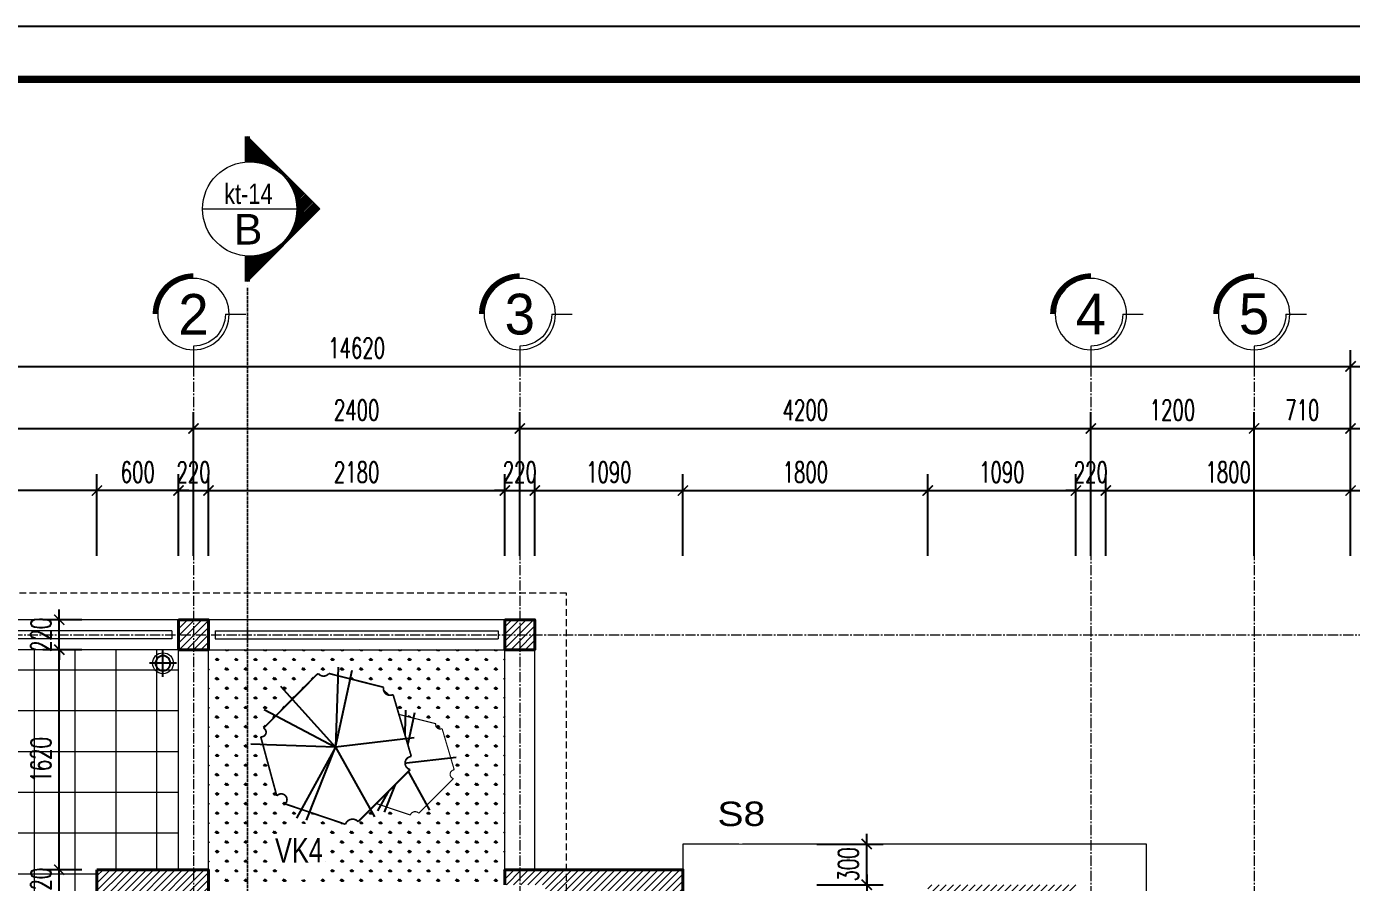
# Model space of a CAD drawing. Header units: millimetres. Extents: x -229618 to 2906, y -178063 to 96806.
# Drawn here: x -204481 to -194736, y -50572 to -44272 of the extents above; entities that cross this region are included whole.
import ezdxf
from ezdxf.enums import TextEntityAlignment as Align

# ---------------------------------------------------------------- set-up
doc = ezdxf.new("R2010")
doc.units = ezdxf.units.MM
doc.header["$LTSCALE"] = 200
doc.header["$MEASUREMENT"] = 0
doc.set_wipeout_variables(frame=1)
doc.header["$PDMODE"] = 3
doc.header["$PDSIZE"] = 50
for name, pattern in [('ACAD_ISO07W100', [3, 0, -3]), ('CENTER2', [1.125, 0.75, -0.125, 0.125, -0.125]), ('DASHED2', [0.375, 0.25, -0.125]), ('HIDDEN2', [0.1875, 0.125, -0.0625])]:
    doc.linetypes.add(name, pattern=pattern)
doc.layers.get('0').update_dxf_attribs({"color": 95, "linetype": 'CONTINUOUS'})
doc.layers.get('DEFPOINTS').update_dxf_attribs({"linetype": 'CONTINUOUS'})
for name, color, linetype, lineweight in [('cat', 1, 'CONTINUOUS', 40), ('hatch', 250, 'CONTINUOUS', 5), ('KH cat', 2, 'HIDDEN2', 50), ('khuat', 8, 'DASHED2', 15), ('nho', 252, 'CONTINUOUS', 15), ('thay', 7, 'CONTINUOUS', 18), ('tim', 18, 'CENTER2', 9)]:
    doc.layers.add(name, color=color, linetype=linetype, lineweight=lineweight)
for name, color, linetype in [('Cayxanh', 99, 'CONTINUOUS'), ('DIM', 251, 'CONTINUOUS'), ('KHUNGTEN', 7, 'CONTINUOUS'), ('MANH', 9, 'CONTINUOUS'), ('NOITHAT', 99, 'CONTINUOUS'), ('TEXT', 33, 'CONTINUOUS'), ('thong ke cua', 7, 'CONTINUOUS')]:
    doc.layers.add(name, color=color, linetype=linetype)
doc.layers.add('in', color=203, linetype='CONTINUOUS', lineweight=5, plot=False)
doc.styles.add('Aria H iso', font='Vharial_0.ttf')
doc.styles.add('CHU HOA Day', font='Vharial_0.ttf')
doc.styles.add('CHUC HOA MANH', font='chhbg.shx', dxfattribs={"width": 0.8, "height": 250})
doc.styles.add('dam', font='Vhavanb_0.ttf', dxfattribs={"width": 0.9, "height": 450})
doc.styles.add('Scale', font='vnsimli.shx', dxfattribs={"width": 0.65, "bigfont": 'bigfont.shx'})
doc.styles.add('T3', font='Vhavan_0.ttf', dxfattribs={"width": 0.8})
doc.dimstyles.new('Scale', dxfattribs={"dimscale": 75, "dimtxt": 2, "dimasz": 1, "dimexe": 1.6, "dimexo": 0, "dimgap": 0.8, "dimtad": 1, "dimdec": 0, "dimzin": 0, "dimdsep": 46, "dimtxsty": 'Scale', "dimblk": 'ARCHTICK', "dimcen": 0.1, "dimdle": 1, "dimclrd": 256, "dimclre": 256, "dimclrt": 3, "dimadec": 0, "dimazin": 0, "dimtfac": 1, "dimtdec": 0, "dimtix": 1, "dimtmove": 2, "dimatfit": 3, "dimldrblk": 'ARCHTICK', "dimfxl": 0, "dimtolj": 1, "dimtzin": 0, "dimarcsym": 0})

# ---------------------------------------------------------------- blocks, each defined once
blk = doc.blocks.new('KhungA3')
at = {"layer": 'DEFPOINTS', "color": 8}
blk.add_lwpolyline([(-3.74, 3.81), (416.31, 3.81), (416.31, 300.81), (-3.74, 300.81)], close=True, dxfattribs=at)
at = {"layer": 'KHUNGTEN', "color": 4, "const_width": 0.724}
blk.add_lwpolyline([(7.54, 8.99), (411.13, 8.99), (411.13, 295.64), (7.54, 295.64)], close=True, dxfattribs=at)
blk = doc.blocks.new('cay2')
blk.add_wipeout([(-783, 2606), (-670, 2541), (-564, 2533), (-470, 2560), (-411, 2604), (-366, 2656), (-346, 2707), (1721, 2007), (1706, 1886), (1709, 1783), (1763, 1696), (1841, 1650), (1960, 1649), (2033, 1688), (2058, 1715), (2621, -363), (2527, -374), (2478, -408), (2441, -470), (2435, -543), (2455, -601), (2521, -666), (633, -2556), (527, -2513), (420, -2486), (328, -2506), (236, -2579), (-1684, -2094), (-1684, -1991), (-1767, -1861), (-1838, -1838), (-2014, -1840), (-2653, 330), (-2535, 371), (-2436, 544), (-2458, 664), (-2615, 791), (-792, 2615)]).dxf.layer = 'NOITHAT'
at = {"color": 0}
for p, q in [((0, 0), (-1361, 2446)), ((1019, 2557), (0, 0)), ((0, 0), (1372, 2490)), ((-2756, -321), (0, 0)), ((0, 0), (-580, -2689)), ((-97, -2800), (0, 0)), ((0, 0), (2971, -100)), ((2506, -1317), (0, 0)), ((1930, -2136), (0, 0)), ((-1666, -2009), (-1838, -1838))]:
    blk.add_line(p, q, dxfattribs=at)
at = {"color": 0, "const_width": 60.3}
blk.add_lwpolyline([(662, -2533), (2524, -663, -0.87835), (2621, -363), (2058, 1715, -1.08251), (1768, 1992), (-346, 2707, -0.572261), (-792, 2615), (-2615, 791, -0.858996), (-2653, 330), (-2014, -1840, -0.641787), (-1684, -2094), (236, -2579, -0.502365), (604, -2579)], format="xyb", close=True, dxfattribs=at)
blk = doc.blocks.new('_ArchTick')
at = {"color": 0, "linetype": 'ByBlock', "const_width": 0.15}
blk.add_lwpolyline([(-0.5, -0.5), (0.5, 0.5)], dxfattribs=at)
blk = doc.blocks.new('*D1738')
at = {"layer": 'DEFPOINTS', "color": 0, "linetype": 'Continuous'}
for p in [(-203253, -47230), (-207153, -48167.5), (-203253, -48167.5)]:
    blk.add_point(p, dxfattribs=at)
at = {"layer": 'DIM', "linetype": 'Continuous', "lineweight": -2}
for p, q in [((-207153, -48167.5), (-207153, -47110)), ((-203253, -48167.5), (-203253, -47110)), ((-207228, -47230), (-203178, -47230))]:
    blk.add_line(p, q, dxfattribs=at)
at = {"layer": 'DIM', "linetype": 'Continuous', "lineweight": -2, "xscale": 75, "yscale": 75, "zscale": 75, "rotation": 180}
blk.add_blockref('_ArchTick', (-207153, -47230), dxfattribs=at)
at = {"layer": 'DIM', "linetype": 'Continuous', "lineweight": -2, "xscale": 75, "yscale": 75, "zscale": 75}
blk.add_blockref('_ArchTick', (-203253, -47230), dxfattribs=at)
at = {"layer": 'DIM', "color": 3, "linetype": 'Continuous', "insert": (-205203, -47095), "char_height": 150, "attachment_point": 5, "style": 'Scale'}
blk.add_mtext('\\A1;3900', dxfattribs=at)
blk = doc.blocks.new('*D1741')
at = {"layer": 'DEFPOINTS', "color": 0, "linetype": 'Continuous'}
for p in [(-196653, -47230), (-200853, -48167.5), (-196653, -48167.5)]:
    blk.add_point(p, dxfattribs=at)
at = {"layer": 'DIM', "linetype": 'Continuous', "lineweight": -2}
for p, q in [((-200853, -48167.5), (-200853, -47110)), ((-196653, -48167.5), (-196653, -47110)), ((-200928, -47230), (-196578, -47230))]:
    blk.add_line(p, q, dxfattribs=at)
at = {"layer": 'DIM', "linetype": 'Continuous', "lineweight": -2, "xscale": 75, "yscale": 75, "zscale": 75, "rotation": 180}
blk.add_blockref('_ArchTick', (-200853, -47230), dxfattribs=at)
at = {"layer": 'DIM', "linetype": 'Continuous', "lineweight": -2, "xscale": 75, "yscale": 75, "zscale": 75}
blk.add_blockref('_ArchTick', (-196653, -47230), dxfattribs=at)
at = {"layer": 'DIM', "color": 3, "linetype": 'Continuous', "insert": (-198753, -47095), "char_height": 150, "attachment_point": 5, "style": 'Scale'}
blk.add_mtext('\\A1;4200', dxfattribs=at)
blk = doc.blocks.new('*D1742')
at = {"layer": 'DEFPOINTS', "color": 0, "linetype": 'Continuous'}
for p in [(-195453, -47230), (-196653, -48167.5), (-195453, -48167.5)]:
    blk.add_point(p, dxfattribs=at)
at = {"layer": 'DIM', "linetype": 'Continuous', "lineweight": -2}
for p, q in [((-196653, -48167.5), (-196653, -47110)), ((-195453, -48167.5), (-195453, -47110)), ((-196728, -47230), (-195378, -47230))]:
    blk.add_line(p, q, dxfattribs=at)
at = {"layer": 'DIM', "linetype": 'Continuous', "lineweight": -2, "xscale": 75, "yscale": 75, "zscale": 75, "rotation": 180}
blk.add_blockref('_ArchTick', (-196653, -47230), dxfattribs=at)
at = {"layer": 'DIM', "linetype": 'Continuous', "lineweight": -2, "xscale": 75, "yscale": 75, "zscale": 75}
blk.add_blockref('_ArchTick', (-195453, -47230), dxfattribs=at)
at = {"layer": 'DIM', "color": 3, "linetype": 'Continuous', "insert": (-196053, -47095), "char_height": 150, "attachment_point": 5, "style": 'Scale'}
blk.add_mtext('\\A1;1200', dxfattribs=at)
blk = doc.blocks.new('*D1743')
at = {"layer": 'DEFPOINTS', "color": 0, "linetype": 'Continuous'}
for p in [(-194743, -46773.2), (-209363, -48167.5), (-194743, -48167.5)]:
    blk.add_point(p, dxfattribs=at)
at = {"layer": 'DIM', "linetype": 'Continuous', "lineweight": -2}
for p, q in [((-209363, -48167.5), (-209363, -46653.2)), ((-194743, -48167.5), (-194743, -46653.2)), ((-209438, -46773.2), (-194668, -46773.2))]:
    blk.add_line(p, q, dxfattribs=at)
at = {"layer": 'DIM', "linetype": 'Continuous', "lineweight": -2, "xscale": 75, "yscale": 75, "zscale": 75, "rotation": 180}
blk.add_blockref('_ArchTick', (-209363, -46773.2), dxfattribs=at)
at = {"layer": 'DIM', "linetype": 'Continuous', "lineweight": -2, "xscale": 75, "yscale": 75, "zscale": 75}
blk.add_blockref('_ArchTick', (-194743, -46773.2), dxfattribs=at)
at = {"layer": 'DIM', "color": 3, "linetype": 'Continuous', "insert": (-202053, -46638.2), "char_height": 150, "attachment_point": 5, "style": 'Scale'}
blk.add_mtext('\\A1;14620', dxfattribs=at)
blk = doc.blocks.new('tr')
at = {"layer": 'thay', "ltscale": 600}
for p, q in [((0, -200), (0, 0)), ((313, -513), (513, -513))]:
    blk.add_line(p, q, dxfattribs=at)
at = {"layer": 'thay', "ltscale": 600, "const_width": 50}
blk.add_lwpolyline([(-375, -513, 0.414214), (0, -888, 0.414214)], format="xyb", dxfattribs=at)
at = {"layer": 'thay', "ltscale": 600}
blk.add_circle((0, -513), 350, dxfattribs=at)
blk.add_arc((0, -513), 313, 0, 90, dxfattribs=at)
at = {"layer": 'TEXT', "linetype": 'Continuous', "style": 'Aria H iso'}
blk.add_attdef('A', text='', height=350, dxfattribs=at).set_placement((0, -671), align=Align.CENTER)
blk = doc.blocks.new('cad')
at = {"layer": 'hatch'}
h = blk.add_hatch(dxfattribs=at)
h.set_pattern_fill('ANSI31', color=256, scale=96.25, angle=-90, style=0)
h.set_pattern_definition([(225, (101783, 283734), (-8.50737846, 8.50737846), [])])
edge = h.paths.add_edge_path()
edge.add_ellipse((0, 0), major_axis=(-408, 408), ratio=1, start_angle=135, end_angle=137.8395)
edge.add_line((29, -577), (29, -890))
edge.add_line((29, -890), (-861, 0))
edge.add_line((-861, 0), (29, 890))
edge.add_line((29, 890), (29, 577))
edge.add_ellipse((0, 0), major_axis=(408, 408), ratio=1, start_angle=42.1605, end_angle=45)
edge.add_ellipse((0, 0), major_axis=(-408, 408), ratio=1, start_angle=-45, end_angle=135)
at = {"layer": 'cat', "color": 150, "linetype": 'Continuous', "const_width": 62.4}
for points in [[(29, 577), (29, 890)], [(29, -577), (29, -890)]]:
    blk.add_lwpolyline(points, dxfattribs=at)
at = {"layer": 'thay', "linetype": 'Continuous'}
for p in [(29, 890), (29, -890)]:
    blk.add_line(p, (-861, 0), dxfattribs=at)
at = {"layer": 'thay'}
blk.add_line((577, 0), (-578, 0), dxfattribs=at)
blk.add_circle((0, 0), 578, dxfattribs=at)
at = {"layer": 'TEXT'}
for tag, height, style, p in [('1', 375, 'CHU HOA Day', (-3, 87)), ('KT-00', 250, 'Aria H iso', (14, -309))]:
    blk.add_attdef(tag, text='', height=height, dxfattribs=dict(at, style=style)).set_placement(p, align=Align.CENTER)
blk = doc.blocks.new('*D1860')
at = {"layer": 'DEFPOINTS', "color": 0, "linetype": 'Continuous'}
for p in [(-204239.8, -50478.2), (-204073.2, -50478.2), (-204073.2, -50698.2)]:
    blk.add_point(p, dxfattribs=at)
at = {"layer": 'DIM', "linetype": 'Continuous', "lineweight": -2}
for p, q in [((-204239.8, -50478.2), (-204239.8, -50403.2)), ((-204073.2, -50478.2), (-204359.8, -50478.2)), ((-204239.8, -50698.2), (-204239.8, -50478.2)), ((-204073.2, -50698.2), (-204359.8, -50698.2)), ((-204239.8, -50698.2), (-204239.8, -50773.2))]:
    blk.add_line(p, q, dxfattribs=at)
at = {"layer": 'DIM', "linetype": 'Continuous', "lineweight": -2, "xscale": 75, "yscale": 75, "zscale": 75}
for p, rotation in [((-204239.8, -50478.2), 270), ((-204239.8, -50698.2), 90)]:
    blk.add_blockref('_ArchTick', p, dxfattribs=dict(at, rotation=rotation))
at = {"layer": 'DIM', "color": 3, "linetype": 'Continuous', "insert": (-204374.8, -50588.2), "char_height": 150, "attachment_point": 5, "rotation": 90, "style": 'Scale'}
blk.add_mtext('\\A1;220', dxfattribs=at)
blk = doc.blocks.new('*D1861')
at = {"layer": 'DEFPOINTS', "color": 0, "linetype": 'Continuous'}
for p in [(-204239.8, -48858.2), (-204073.2, -48858.2), (-204073.2, -50478.2)]:
    blk.add_point(p, dxfattribs=at)
at = {"layer": 'DIM', "linetype": 'Continuous', "lineweight": -2}
for p, q in [((-204239.8, -50553.2), (-204239.8, -48783.2)), ((-204073.2, -48858.2), (-204359.8, -48858.2)), ((-204073.2, -50478.2), (-204359.8, -50478.2))]:
    blk.add_line(p, q, dxfattribs=at)
at = {"layer": 'DIM', "linetype": 'Continuous', "lineweight": -2, "xscale": 75, "yscale": 75, "zscale": 75}
for p, rotation in [((-204239.8, -48858.2), 90), ((-204239.8, -50478.2), 270)]:
    blk.add_blockref('_ArchTick', p, dxfattribs=dict(at, rotation=rotation))
at = {"layer": 'DIM', "color": 3, "linetype": 'Continuous', "insert": (-204374.8, -49668.2), "char_height": 150, "attachment_point": 5, "rotation": 90, "style": 'Scale'}
blk.add_mtext('\\A1;1620', dxfattribs=at)
blk = doc.blocks.new('*D1862')
at = {"layer": 'DEFPOINTS', "color": 0, "linetype": 'Continuous'}
for p in [(-204239.8, -48638.2), (-204073.2, -48638.2), (-204073.2, -48858.2)]:
    blk.add_point(p, dxfattribs=at)
at = {"layer": 'DIM', "linetype": 'Continuous', "lineweight": -2}
for p, q in [((-204239.8, -48638.2), (-204239.8, -48563.2)), ((-204073.2, -48638.2), (-204359.8, -48638.2)), ((-204239.8, -48858.2), (-204239.8, -48638.2)), ((-204073.2, -48858.2), (-204359.8, -48858.2)), ((-204239.8, -48858.2), (-204239.8, -48933.2))]:
    blk.add_line(p, q, dxfattribs=at)
at = {"layer": 'DIM', "linetype": 'Continuous', "lineweight": -2, "xscale": 75, "yscale": 75, "zscale": 75}
for p, rotation in [((-204239.8, -48638.2), 270), ((-204239.8, -48858.2), 90)]:
    blk.add_blockref('_ArchTick', p, dxfattribs=dict(at, rotation=rotation))
at = {"layer": 'DIM', "color": 3, "linetype": 'Continuous', "insert": (-204374.8, -48748.2), "char_height": 150, "attachment_point": 5, "rotation": 90, "style": 'Scale'}
blk.add_mtext('\\A1;220', dxfattribs=at)
blk = doc.blocks.new('*D1863')
at = {"layer": 'DEFPOINTS', "color": 0, "linetype": 'Continuous'}
for p in [(-203963, -47686.8), (-203963, -48167.5), (-203363, -48167.5)]:
    blk.add_point(p, dxfattribs=at)
at = {"layer": 'DIM', "linetype": 'Continuous', "lineweight": -2}
for p, q in [((-203963, -48167.5), (-203963, -47566.8)), ((-203363, -48167.5), (-203363, -47566.8)), ((-203288, -47686.8), (-204038, -47686.8))]:
    blk.add_line(p, q, dxfattribs=at)
at = {"layer": 'DIM', "linetype": 'Continuous', "lineweight": -2, "xscale": 75, "yscale": 75, "zscale": 75, "rotation": 180}
blk.add_blockref('_ArchTick', (-203963, -47686.8), dxfattribs=at)
at = {"layer": 'DIM', "linetype": 'Continuous', "lineweight": -2, "xscale": 75, "yscale": 75, "zscale": 75}
blk.add_blockref('_ArchTick', (-203363, -47686.8), dxfattribs=at)
at = {"layer": 'DIM', "color": 3, "linetype": 'Continuous', "insert": (-203663, -47551.8), "char_height": 150, "attachment_point": 5, "style": 'Scale'}
blk.add_mtext('\\A1;600', dxfattribs=at)
blk = doc.blocks.new('*D1864')
at = {"layer": 'DEFPOINTS', "color": 0, "linetype": 'Continuous'}
for p in [(-206543, -47686.8), (-206543, -48167.5), (-203963, -48167.5)]:
    blk.add_point(p, dxfattribs=at)
at = {"layer": 'DIM', "linetype": 'Continuous', "lineweight": -2}
for p, q in [((-206543, -48167.5), (-206543, -47566.8)), ((-203963, -48167.5), (-203963, -47566.8)), ((-203888, -47686.8), (-206618, -47686.8))]:
    blk.add_line(p, q, dxfattribs=at)
at = {"layer": 'DIM', "linetype": 'Continuous', "lineweight": -2, "xscale": 75, "yscale": 75, "zscale": 75, "rotation": 180}
blk.add_blockref('_ArchTick', (-206543, -47686.8), dxfattribs=at)
at = {"layer": 'DIM', "linetype": 'Continuous', "lineweight": -2, "xscale": 75, "yscale": 75, "zscale": 75}
blk.add_blockref('_ArchTick', (-203963, -47686.8), dxfattribs=at)
at = {"layer": 'DIM', "color": 3, "linetype": 'Continuous', "insert": (-205253, -47551.8), "char_height": 150, "attachment_point": 5, "style": 'Scale'}
blk.add_mtext('\\A1;2580', dxfattribs=at)
blk = doc.blocks.new('*D1869')
at = {"layer": 'DEFPOINTS', "color": 0, "linetype": 'Continuous'}
for p in [(-203143, -47686.8), (-203363, -48167.5), (-203143, -48167.5)]:
    blk.add_point(p, dxfattribs=at)
at = {"layer": 'DIM', "linetype": 'Continuous', "lineweight": -2}
for p, q in [((-203363, -48167.5), (-203363, -47566.8)), ((-203143, -48167.5), (-203143, -47566.8)), ((-203363, -47686.8), (-203438, -47686.8)), ((-203363, -47686.8), (-203143, -47686.8)), ((-203143, -47686.8), (-203068, -47686.8))]:
    blk.add_line(p, q, dxfattribs=at)
at = {"layer": 'DIM', "linetype": 'Continuous', "lineweight": -2, "xscale": 75, "yscale": 75, "zscale": 75}
blk.add_blockref('_ArchTick', (-203363, -47686.8), dxfattribs=at)
at = {"layer": 'DIM', "linetype": 'Continuous', "lineweight": -2, "xscale": 75, "yscale": 75, "zscale": 75, "rotation": 180}
blk.add_blockref('_ArchTick', (-203143, -47686.8), dxfattribs=at)
at = {"layer": 'DIM', "color": 3, "linetype": 'Continuous', "insert": (-203253, -47551.8), "char_height": 150, "attachment_point": 5, "style": 'Scale'}
blk.add_mtext('\\A1;220', dxfattribs=at)
blk = doc.blocks.new('*D1870')
at = {"layer": 'DEFPOINTS', "color": 0, "linetype": 'Continuous'}
for p in [(-200963, -47686.8), (-203143, -48167.5), (-200963, -48167.5)]:
    blk.add_point(p, dxfattribs=at)
at = {"layer": 'DIM', "linetype": 'Continuous', "lineweight": -2}
for p, q in [((-203143, -48167.5), (-203143, -47566.8)), ((-200963, -48167.5), (-200963, -47566.8)), ((-203218, -47686.8), (-200888, -47686.8))]:
    blk.add_line(p, q, dxfattribs=at)
at = {"layer": 'DIM', "linetype": 'Continuous', "lineweight": -2, "xscale": 75, "yscale": 75, "zscale": 75, "rotation": 180}
blk.add_blockref('_ArchTick', (-203143, -47686.8), dxfattribs=at)
at = {"layer": 'DIM', "linetype": 'Continuous', "lineweight": -2, "xscale": 75, "yscale": 75, "zscale": 75}
blk.add_blockref('_ArchTick', (-200963, -47686.8), dxfattribs=at)
at = {"layer": 'DIM', "color": 3, "linetype": 'Continuous', "insert": (-202053, -47551.8), "char_height": 150, "attachment_point": 5, "style": 'Scale'}
blk.add_mtext('\\A1;2180', dxfattribs=at)
blk = doc.blocks.new('*D1871')
at = {"layer": 'DEFPOINTS', "color": 0, "linetype": 'Continuous'}
for p in [(-200743, -47686.8), (-200963, -48167.5), (-200743, -48167.5)]:
    blk.add_point(p, dxfattribs=at)
at = {"layer": 'DIM', "linetype": 'Continuous', "lineweight": -2}
for p, q in [((-200963, -48167.5), (-200963, -47566.8)), ((-200743, -48167.5), (-200743, -47566.8)), ((-200963, -47686.8), (-201038, -47686.8)), ((-200963, -47686.8), (-200743, -47686.8)), ((-200743, -47686.8), (-200668, -47686.8))]:
    blk.add_line(p, q, dxfattribs=at)
at = {"layer": 'DIM', "linetype": 'Continuous', "lineweight": -2, "xscale": 75, "yscale": 75, "zscale": 75}
blk.add_blockref('_ArchTick', (-200963, -47686.8), dxfattribs=at)
at = {"layer": 'DIM', "linetype": 'Continuous', "lineweight": -2, "xscale": 75, "yscale": 75, "zscale": 75, "rotation": 180}
blk.add_blockref('_ArchTick', (-200743, -47686.8), dxfattribs=at)
at = {"layer": 'DIM', "color": 3, "linetype": 'Continuous', "insert": (-200853, -47551.8), "char_height": 150, "attachment_point": 5, "style": 'Scale'}
blk.add_mtext('\\A1;220', dxfattribs=at)
blk = doc.blocks.new('*D1872')
at = {"layer": 'DEFPOINTS', "color": 0, "linetype": 'Continuous'}
for p in [(-199653, -47686.8), (-200743, -48167.5), (-199653, -48167.5)]:
    blk.add_point(p, dxfattribs=at)
at = {"layer": 'DIM', "linetype": 'Continuous', "lineweight": -2}
for p, q in [((-200743, -48167.5), (-200743, -47566.8)), ((-199653, -48167.5), (-199653, -47566.8)), ((-200818, -47686.8), (-199578, -47686.8))]:
    blk.add_line(p, q, dxfattribs=at)
at = {"layer": 'DIM', "linetype": 'Continuous', "lineweight": -2, "xscale": 75, "yscale": 75, "zscale": 75, "rotation": 180}
blk.add_blockref('_ArchTick', (-200743, -47686.8), dxfattribs=at)
at = {"layer": 'DIM', "linetype": 'Continuous', "lineweight": -2, "xscale": 75, "yscale": 75, "zscale": 75}
blk.add_blockref('_ArchTick', (-199653, -47686.8), dxfattribs=at)
at = {"layer": 'DIM', "color": 3, "linetype": 'Continuous', "insert": (-200198, -47551.8), "char_height": 150, "attachment_point": 5, "style": 'Scale'}
blk.add_mtext('\\A1;1090', dxfattribs=at)
blk = doc.blocks.new('*D1873')
at = {"layer": 'DEFPOINTS', "color": 0, "linetype": 'Continuous'}
for p in [(-197853, -47686.8), (-199653, -48167.5), (-197853, -48167.5)]:
    blk.add_point(p, dxfattribs=at)
at = {"layer": 'DIM', "linetype": 'Continuous', "lineweight": -2}
for p, q in [((-199653, -48167.5), (-199653, -47566.8)), ((-197853, -48167.5), (-197853, -47566.8)), ((-199728, -47686.8), (-197778, -47686.8))]:
    blk.add_line(p, q, dxfattribs=at)
at = {"layer": 'DIM', "linetype": 'Continuous', "lineweight": -2, "xscale": 75, "yscale": 75, "zscale": 75, "rotation": 180}
blk.add_blockref('_ArchTick', (-199653, -47686.8), dxfattribs=at)
at = {"layer": 'DIM', "linetype": 'Continuous', "lineweight": -2, "xscale": 75, "yscale": 75, "zscale": 75}
blk.add_blockref('_ArchTick', (-197853, -47686.8), dxfattribs=at)
at = {"layer": 'DIM', "color": 3, "linetype": 'Continuous', "insert": (-198753, -47551.8), "char_height": 150, "attachment_point": 5, "style": 'Scale'}
blk.add_mtext('\\A1;1800', dxfattribs=at)
blk = doc.blocks.new('*D1874')
at = {"layer": 'DEFPOINTS', "color": 0, "linetype": 'Continuous'}
for p in [(-196763, -47686.8), (-197853, -48167.5), (-196763, -48167.5)]:
    blk.add_point(p, dxfattribs=at)
at = {"layer": 'DIM', "linetype": 'Continuous', "lineweight": -2}
for p, q in [((-197853, -48167.5), (-197853, -47566.8)), ((-196763, -48167.5), (-196763, -47566.8)), ((-197928, -47686.8), (-196688, -47686.8))]:
    blk.add_line(p, q, dxfattribs=at)
at = {"layer": 'DIM', "linetype": 'Continuous', "lineweight": -2, "xscale": 75, "yscale": 75, "zscale": 75, "rotation": 180}
blk.add_blockref('_ArchTick', (-197853, -47686.8), dxfattribs=at)
at = {"layer": 'DIM', "linetype": 'Continuous', "lineweight": -2, "xscale": 75, "yscale": 75, "zscale": 75}
blk.add_blockref('_ArchTick', (-196763, -47686.8), dxfattribs=at)
at = {"layer": 'DIM', "color": 3, "linetype": 'Continuous', "insert": (-197308, -47551.8), "char_height": 150, "attachment_point": 5, "style": 'Scale'}
blk.add_mtext('\\A1;1090', dxfattribs=at)
blk = doc.blocks.new('*D1875')
at = {"layer": 'DEFPOINTS', "color": 0, "linetype": 'Continuous'}
for p in [(-196543, -47686.8), (-196763, -48167.5), (-196543, -48167.5)]:
    blk.add_point(p, dxfattribs=at)
at = {"layer": 'DIM', "linetype": 'Continuous', "lineweight": -2}
for p, q in [((-196763, -48167.5), (-196763, -47566.8)), ((-196543, -48167.5), (-196543, -47566.8)), ((-196763, -47686.8), (-196838, -47686.8)), ((-196763, -47686.8), (-196543, -47686.8)), ((-196543, -47686.8), (-196468, -47686.8))]:
    blk.add_line(p, q, dxfattribs=at)
at = {"layer": 'DIM', "linetype": 'Continuous', "lineweight": -2, "xscale": 75, "yscale": 75, "zscale": 75}
blk.add_blockref('_ArchTick', (-196763, -47686.8), dxfattribs=at)
at = {"layer": 'DIM', "linetype": 'Continuous', "lineweight": -2, "xscale": 75, "yscale": 75, "zscale": 75, "rotation": 180}
blk.add_blockref('_ArchTick', (-196543, -47686.8), dxfattribs=at)
at = {"layer": 'DIM', "color": 3, "linetype": 'Continuous', "insert": (-196653, -47551.8), "char_height": 150, "attachment_point": 5, "style": 'Scale'}
blk.add_mtext('\\A1;220', dxfattribs=at)
blk = doc.blocks.new('*D1882')
at = {"layer": 'DEFPOINTS', "color": 0, "linetype": 'Continuous'}
for p in [(-198667.6, -50288.2), (-198301.4, -50288.2), (-198667.6, -50588.2)]:
    blk.add_point(p, dxfattribs=at)
at = {"layer": 'DIM', "linetype": 'Continuous', "lineweight": -2}
for p, q in [((-198301.4, -50288.2), (-198301.4, -50213.2)), ((-198667.6, -50288.2), (-198181.4, -50288.2)), ((-198301.4, -50588.2), (-198301.4, -50288.2)), ((-198667.6, -50588.2), (-198181.4, -50588.2)), ((-198301.4, -50588.2), (-198301.4, -50663.2))]:
    blk.add_line(p, q, dxfattribs=at)
at = {"layer": 'DIM', "linetype": 'Continuous', "lineweight": -2, "xscale": 75, "yscale": 75, "zscale": 75}
for p, rotation in [((-198301.4, -50288.2), 270), ((-198301.4, -50588.2), 90)]:
    blk.add_blockref('_ArchTick', p, dxfattribs=dict(at, rotation=rotation))
at = {"layer": 'DIM', "color": 3, "linetype": 'Continuous', "insert": (-198436.4, -50438.2), "char_height": 150, "attachment_point": 5, "rotation": 90, "style": 'Scale'}
blk.add_mtext('\\A1;300', dxfattribs=at)
blk = doc.blocks.new('*D2064')
at = {"layer": 'DEFPOINTS', "color": 0, "linetype": 'Continuous'}
for p in [(-194743, -47230), (-195453, -48167.5), (-194743, -48167.5)]:
    blk.add_point(p, dxfattribs=at)
at = {"layer": 'DIM', "linetype": 'Continuous', "lineweight": -2}
for p, q in [((-195453, -48167.5), (-195453, -47110)), ((-194743, -48167.5), (-194743, -47110)), ((-195528, -47230), (-194668, -47230))]:
    blk.add_line(p, q, dxfattribs=at)
at = {"layer": 'DIM', "linetype": 'Continuous', "lineweight": -2, "xscale": 75, "yscale": 75, "zscale": 75, "rotation": 180}
blk.add_blockref('_ArchTick', (-195453, -47230), dxfattribs=at)
at = {"layer": 'DIM', "linetype": 'Continuous', "lineweight": -2, "xscale": 75, "yscale": 75, "zscale": 75}
blk.add_blockref('_ArchTick', (-194743, -47230), dxfattribs=at)
at = {"layer": 'DIM', "color": 3, "linetype": 'Continuous', "insert": (-195098, -47095), "char_height": 150, "attachment_point": 5, "style": 'Scale'}
blk.add_mtext('\\A1;710', dxfattribs=at)
blk = doc.blocks.new('*D2065')
at = {"layer": 'DEFPOINTS', "color": 0, "linetype": 'Continuous'}
for p in [(-194743, -47686.8), (-196543, -48167.5), (-194743, -48167.5)]:
    blk.add_point(p, dxfattribs=at)
at = {"layer": 'DIM', "linetype": 'Continuous', "lineweight": -2}
for p, q in [((-196543, -48167.5), (-196543, -47566.8)), ((-194743, -48167.5), (-194743, -47566.8)), ((-196618, -47686.8), (-194668, -47686.8))]:
    blk.add_line(p, q, dxfattribs=at)
at = {"layer": 'DIM', "linetype": 'Continuous', "lineweight": -2, "xscale": 75, "yscale": 75, "zscale": 75, "rotation": 180}
blk.add_blockref('_ArchTick', (-196543, -47686.8), dxfattribs=at)
at = {"layer": 'DIM', "linetype": 'Continuous', "lineweight": -2, "xscale": 75, "yscale": 75, "zscale": 75}
blk.add_blockref('_ArchTick', (-194743, -47686.8), dxfattribs=at)
at = {"layer": 'DIM', "color": 3, "linetype": 'Continuous', "insert": (-195643, -47551.8), "char_height": 150, "attachment_point": 5, "style": 'Scale'}
blk.add_mtext('\\A1;1800', dxfattribs=at)
blk = doc.blocks.new('*D2066')
at = {"layer": 'DEFPOINTS', "color": 0, "linetype": 'Continuous'}
for p in [(-200853, -47230), (-203253, -48167.5), (-200853, -48167.5)]:
    blk.add_point(p, dxfattribs=at)
at = {"layer": 'DIM', "linetype": 'Continuous', "lineweight": -2}
for p, q in [((-203253, -48167.5), (-203253, -47110)), ((-200853, -48167.5), (-200853, -47110)), ((-203328, -47230), (-200778, -47230))]:
    blk.add_line(p, q, dxfattribs=at)
at = {"layer": 'DIM', "linetype": 'Continuous', "lineweight": -2, "xscale": 75, "yscale": 75, "zscale": 75, "rotation": 180}
blk.add_blockref('_ArchTick', (-203253, -47230), dxfattribs=at)
at = {"layer": 'DIM', "linetype": 'Continuous', "lineweight": -2, "xscale": 75, "yscale": 75, "zscale": 75}
blk.add_blockref('_ArchTick', (-200853, -47230), dxfattribs=at)
at = {"layer": 'DIM', "color": 3, "linetype": 'Continuous', "insert": (-202053, -47095), "char_height": 150, "attachment_point": 5, "style": 'Scale'}
blk.add_mtext('\\A1;2400', dxfattribs=at)
blk = doc.blocks.new('kh cua')
at = {"ltscale": 600}
blk.add_wipeout([(0, 210.4), (-65, 200.1), (-123.6, 170.2), (-170.2, 123.6), (-200.1, 65), (-210.4, 0), (-200.1, -65), (-170.2, -123.6), (-123.6, -170.2), (-65, -200.1), (0, -210.4), (65, -200.1), (123.6, -170.2), (170.2, -123.6), (200.1, -65), (210.4, 0), (200.1, 65), (170.2, 123.6), (123.6, 170.2), (65, 200.1)], dxfattribs=at).dxf.layer = 'thong ke cua'
at = {"layer": 'thong ke cua', "color": 1, "style": 'T3', "width": 0.973787}
blk.add_attdef('AA', text='', height=180, rotation=0.31566, dxfattribs=at).set_placement((-171.5, -80.9), (179.8, -78.9), align=Align.FIT)
blk = doc.blocks.new('*D2122')
at = {"layer": 'DEFPOINTS', "color": 0}
for p in [(-198667.6, -50588.2), (-198703, -50808.2), (-198301.4, -50808.2)]:
    blk.add_point(p, dxfattribs=at)
at = {"layer": 'DIM', "lineweight": -2}
for p, q in [((-198301.4, -50513.2), (-198301.4, -50883.2)), ((-198667.6, -50588.2), (-198181.4, -50588.2)), ((-198703, -50808.2), (-198181.4, -50808.2))]:
    blk.add_line(p, q, dxfattribs=at)
at = {"layer": 'DIM', "lineweight": -2, "xscale": 75, "yscale": 75, "zscale": 75}
for p, rotation in [((-198301.4, -50588.2), 90), ((-198301.4, -50808.2), 270)]:
    blk.add_blockref('_ArchTick', p, dxfattribs=dict(at, rotation=rotation))
at = {"layer": 'DIM', "color": 3, "insert": (-198436.4, -50971), "char_height": 150, "attachment_point": 5, "rotation": 90, "style": 'Scale'}
blk.add_mtext('\\A1;220', dxfattribs=at)
blk = doc.blocks.new('tn')
at = {"layer": 'DIM', "linetype": 'Continuous'}
for p, q in [((-0.4, 100), (-0.4, -100)), ((99.6, 0), (-99.6, 0))]:
    blk.add_line(p, q, dxfattribs=at)
at = {"layer": 'TEXT', "linetype": 'Continuous'}
blk.add_circle((-0.4, 0), 55, dxfattribs=at)

msp = doc.modelspace()

# ---------------------------------------------------------------- hatches: boundary and pattern name
at = {"layer": 'Cayxanh', "linetype": 'Continuous'}
h = msp.add_hatch(dxfattribs=at)
h.set_pattern_fill('GRASS', color=256, scale=100, style=0)
h.set_pattern_definition([(270, (-200252.1, -113834.19), (-70.71068, -70.71068), [18.75, -122.67136]), (315, (-200252.1, -113834.19), (-70.71068, -70.71068), [18.75, -81.25]), (225, (-200252.1, -113834.19), (-70.71068, 70.71068), [18.75, -81.25])])
h.paths.add_polyline_path([(-205802.6, -49725.9), (-204078.3, -49725.9), (-204078.3, -50068.8), (-205802.6, -50068.8)], flags=24)
h.paths.add_polyline_path([(-203143, -48858.2), (-200963, -48858.2), (-200963, -50588.2), (-203143, -50588.2)])
at = {"layer": 'hatch', "linetype": 'Continuous'}
h = msp.add_hatch(dxfattribs=at)
h.set_pattern_fill('ANSI31', color=256, scale=300, style=0)
h.set_pattern_definition([(45, (-235340.12, -37193.56), (-26.516504, 26.516504), [])])
h.paths.add_polyline_path([(-203963, -51788.2), (-205213, -51788.2), (-205213, -51688.2), (-205313, -51688.2), (-205313, -52008.2), (-203963, -52008.2)])
h.paths.add_polyline_path([(-196543, -51788.2), (-196763, -51788.2), (-196763, -50808.2), (-196543, -50808.2)])
h.paths.add_polyline_path([(-208433, -54408.2), (-208463, -54408.2), (-208463, -54188.2), (-208433, -54188.2)])
h.paths.add_polyline_path([(-203443, -52008.2), (-203473, -52008.2), (-203473, -51788.2), (-203443, -51788.2)])
h.paths.add_polyline_path([(-200253, -54298.2), (-199993, -54298.2), (-199993, -54408.2), (-200743, -54408.2), (-200743, -54108.2), (-200253, -54108.2)])
h.paths.add_polyline_path([(-200853, -54108.2), (-200963, -54108.2), (-200963, -54078.2), (-200853, -54078.2)])
h.paths.add_polyline_path([(-208273, -54408.2), (-208433, -54408.2), (-208433, -54188.2), (-208273, -54188.2)])
h.paths.add_polyline_path([(-208543, -54188.2), (-208763, -54188.2), (-208763, -53588.2), (-208543, -53588.2)])
h.paths.add_polyline_path([(-207043, -54188.2), (-205133, -54188.2), (-205133, -54408.2), (-205463, -54408.2), (-205463, -54298.2), (-207043, -54298.2), (-207043, -54408.2), (-207373, -54408.2), (-207373, -54188.2), (-207263, -54188.2), (-207263, -53588.2), (-207043, -53588.2)])
h.paths.add_polyline_path([(-206543, -52008.2), (-207043, -52008.2), (-207043, -52608.2), (-207263, -52608.2), (-207263, -51788.2), (-206543, -51788.2)])
h.paths.add_polyline_path([(-203473, -52008.2), (-203963, -52008.2), (-203963, -51788.2), (-203473, -51788.2)])
h.paths.add_polyline_path([(-203143, -54408.2), (-203963, -54408.2), (-203963, -54298.2), (-203253, -54298.2), (-203253, -52008.2), (-203143, -52008.2)])
h.paths.add_polyline_path([(-200853, -54078.2), (-200963, -54078.2), (-200963, -50808.2), (-200853, -50808.2)])
h.paths.add_polyline_path([(-199653, -50808.2), (-200633, -50808.2), (-200633, -50588.2), (-200963, -50588.2), (-200963, -50478.2), (-199653, -50478.2)])
h.paths.add_polyline_path([(-196763, -50808.2), (-197853, -50808.2), (-197853, -50588.2), (-196763, -50588.2)])
h.paths.add_polyline_path([(-196543, -54188.2), (-196763, -54188.2), (-196763, -51788.2), (-196543, -51788.2)])
h.paths.add_polyline_path([(-196763, -54408.2), (-198753, -54408.2), (-198753, -54693.2), (-198863, -54693.2), (-198863, -54408.2), (-199093, -54408.2), (-199093, -54298.2), (-196763, -54298.2)])
h.paths.add_polyline_path([(-203143, -50698.2), (-203963, -50698.2), (-203963, -50478.2), (-203143, -50478.2)])
h.paths.add_polyline_path([(-200743, -48858.2), (-200963, -48858.2), (-200963, -48638.2), (-200743, -48638.2)])
h.paths.add_polyline_path([(-203143, -48858.2), (-203363, -48858.2), (-203363, -48638.2), (-203143, -48638.2)])
h.paths.add_polyline_path([(-208488, -51898.2, -1), (-208818, -51898.2, -1)])
h.paths.add_polyline_path([(-208763, -51788.2), (-208763, -52008.2), (-208543, -52008.2), (-208543, -51788.2)], flags=16)
h.paths.add_polyline_path([(-196763, -54188.2), (-196543, -54188.2), (-196543, -54408.2), (-196763, -54408.2)])
h.paths.add_polyline_path([(-198863, -54708.2), (-198753, -54708.2), (-198753, -54693.2), (-198863, -54693.2)])
h.paths.add_polyline_path([(-200663, -50588.2), (-200633, -50588.2), (-200633, -50808.2), (-200663, -50808.2)])
h = msp.add_hatch(dxfattribs=at)
h.set_pattern_fill('ANSI37', color=256, scale=2400, angle=45, style=0)
h.set_pattern_definition([(270, (28077.07, -108106.78), (-300, -6e-14), []), (180, (28077.07, -108106.78), (-6e-14, 300), [])])
h.paths.add_polyline_path([(-205213, -51688.2), (-205213, -51788.2), (-203963, -51788.2), (-203963, -50478.2), (-203363, -50478.2), (-203363, -48858.2), (-206543, -48858.2), (-206543, -51788.2), (-205313, -51788.2), (-205313, -51688.2)])

# ---------------------------------------------------------------- linework, layer by layer
at = {"layer": 'cat', "linetype": 'Continuous'}
for points in [[(-203363, -48638.2), (-203143, -48638.2), (-203143, -48858.2), (-203363, -48858.2)], [(-200963, -48638.2), (-200743, -48638.2), (-200743, -48858.2), (-200963, -48858.2)], [(-203963, -50478.2), (-203143, -50478.2), (-203143, -50698.2), (-203963, -50698.2)]]:
    msp.add_lwpolyline(points, close=True, dxfattribs=at)
msp.add_lwpolyline([(-200663, -50808.2), (-199653, -50808.2), (-199653, -50478.2), (-200963, -50478.2), (-200963, -50588.2)], dxfattribs=at)
at = {"layer": 'in', "linetype": 'Continuous'}
msp.add_lwpolyline([(-217616.4, -44271.6), (-186113.1, -44271.6), (-186113.1, -21996.6), (-217616.4, -21996.6)], close=True, dxfattribs=at)
at = {"layer": 'nho', "linetype": 'Continuous'}
for p, q in [((-203413, -48718.2), (-207183, -48718.2)), ((-203413, -48718.2), (-203413, -48778.2)), ((-203093, -48718.2), (-203093, -48778.2)), ((-203093, -48718.2), (-201013, -48718.2)), ((-201013, -48718.2), (-201013, -48778.2)), ((-203413, -48778.2), (-207183, -48778.2)), ((-203093, -48778.2), (-201013, -48778.2))]:
    msp.add_line(p, q, dxfattribs=at)
msp.add_circle((-203476.9, -48958), 76.7, dxfattribs=at)
at = {"layer": 'thay', "linetype": 'Continuous'}
for p, q in [((-203363, -50478.2), (-203363, -48858.2)), ((-203143, -50478.2), (-203143, -48858.2)), ((-203143, -48858.2), (-200963, -48858.2)), ((-200963, -50478.2), (-200963, -48858.2))]:
    msp.add_line(p, q, dxfattribs=at)
for points in [[(-200743, -50478.2), (-200743, -48638.2), (-206543, -48638.2)], [(-203363, -48858.2), (-206543, -48858.2), (-206543, -51678.2)], [(-196543, -51788.2), (-196243, -51788.2), (-196243, -50288.2), (-199653, -50288.2), (-199653, -50478.2)]]:
    msp.add_lwpolyline(points, dxfattribs=at)
at = {"layer": 'tim', "ltscale": 0.5}
for p, q in [((-203253, -46773.2), (-203253, -60055.2)), ((-200853, -46773.2), (-200853, -60055.2)), ((-196653, -46773.2), (-196653, -60055.2)), ((-195453, -46773.2), (-195453, -60055.2)), ((-211222.8, -48748.2), (-192865, -48748.2))]:
    msp.add_line(p, q, dxfattribs=at)

# ---------------------------------------------------------------- block references
at = {"layer": 'DIM', "linetype": 'Continuous', "xscale": -1, "rotation": 180}
msp.add_blockref('tn', (-203477.3, -48958), dxfattribs=at)
at = {"layer": 'KHUNGTEN', "xscale": 75, "yscale": 75, "zscale": 75.00000000000009}
msp.add_blockref('KhungA3', (-217336, -66832.6), dxfattribs=at)
at = {"layer": 'MANH', "xscale": -0.75, "yscale": 0.75, "zscale": 0.75, "rotation": 180}
for p in [(-203253, -46773.2), (-200853, -46773.2), (-196653, -46773.2), (-195453, -46773.2)]:
    msp.add_blockref('tr', p, dxfattribs=at)
at = {"layer": 'TEXT', "linetype": 'Continuous'}
ref = msp.add_blockref('cad', (-202839.4, -45614.5), dxfattribs=dict(at, xscale=0.5999999998603016, yscale=0.5999999999767169, zscale=0.6, rotation=180))
ref.add_attrib('1', 'b', dxfattribs={"height": 225, "style": 'CHU HOA Day'}).set_placement((-202850.9, -45876.6), align=Align.CENTER)
ref.add_attrib('KT-00', 'kt-14', dxfattribs={"color": 3, "height": 150, "style": 'CHUC HOA MANH', "width": 0.8}).set_placement((-202849.3, -45577.9), align=Align.CENTER)

# ---------------------------------------------------------------- texts
at = {"layer": 'TEXT', "linetype": 'Continuous', "style": 'dam'}
for s, p in [('2', (-203253, -46388.3)), ('3', (-200853, -46388.3)), ('4', (-196653, -46388.3)), ('5', (-195453, -46388.3))]:
    msp.add_text(s, height=300, dxfattribs=at).set_placement(p, align=Align.MIDDLE)

# ---------------------------------------------------------------- dimensions: what is measured, and where the dimension line sits
at = {"layer": 'DIM', "linetype": 'Continuous'}
for base, p1, p2, picture, middle in [((-194743, -46773.2), (-209363, -48167.5), (-194743, -48167.5), '*D1743', (-202053, -46638.2)), ((-203253, -47230), (-207153, -48167.5), (-203253, -48167.5), '*D1738', (-205203, -47095)), ((-196653, -47230), (-200853, -48167.5), (-196653, -48167.5), '*D1741', (-198753, -47095)), ((-195453, -47230), (-196653, -48167.5), (-195453, -48167.5), '*D1742', (-196053, -47095))]:
    dim = msp.add_linear_dim(base=base, p1=p1, p2=p2, dimstyle='Scale', dxfattribs=at)
    dim.commit()
    dim.dimension.update_dxf_attribs({"geometry": picture, "text_midpoint": middle})
for base, p1, p2, picture, middle in [((-200853, -47230), (-203253, -48167.5), (-200853, -48167.5), '*D2066', (-202053, -47095)), ((-194743, -47230), (-195453, -48167.5), (-194743, -48167.5), '*D2064', (-195098, -47095)), ((-206543, -47686.8), (-203963, -48167.5), (-206543, -48167.5), '*D1864', (-205253, -47551.8)), ((-203143, -47686.8), (-203363, -48167.5), (-203143, -48167.5), '*D1869', (-203253, -47551.8)), ((-200963, -47686.8), (-203143, -48167.5), (-200963, -48167.5), '*D1870', (-202053, -47551.8)), ((-200743, -47686.8), (-200963, -48167.5), (-200743, -48167.5), '*D1871', (-200853, -47551.8)), ((-199653, -47686.8), (-200743, -48167.5), (-199653, -48167.5), '*D1872', (-200198, -47551.8)), ((-197853, -47686.8), (-199653, -48167.5), (-197853, -48167.5), '*D1873', (-198753, -47551.8)), ((-196763, -47686.8), (-197853, -48167.5), (-196763, -48167.5), '*D1874', (-197308, -47551.8)), ((-196543, -47686.8), (-196763, -48167.5), (-196543, -48167.5), '*D1875', (-196653, -47551.8)), ((-194743, -47686.8), (-196543, -48167.5), (-194743, -48167.5), '*D2065', (-195643, -47551.8))]:
    dim = msp.add_linear_dim(base=base, p1=p1, p2=p2, dimstyle='Scale', override={"dimfxl": 70}, dxfattribs=at)
    dim.commit()
    dim.dimension.update_dxf_attribs({"geometry": picture, "text_midpoint": middle})
dim = msp.add_aligned_dim(p1=(-203363, -48167.5), p2=(-203963, -48167.5), distance=-480.7, dimstyle='Scale', override={"dimfxl": 70}, dxfattribs=at)
dim.commit()
dim.dimension.update_dxf_attribs({"geometry": '*D1863', "text_midpoint": (-203663, -47551.8)})
for base, p1, p2, picture, middle in [((-204239.8, -48638.2), (-204073.2, -48858.2), (-204073.2, -48638.2), '*D1862', (-204374.8, -48748.2)), ((-204239.8, -48858.2), (-204073.2, -50478.2), (-204073.2, -48858.2), '*D1861', (-204374.8, -49668.2)), ((-198301.4, -50288.2), (-198667.6, -50588.2), (-198667.6, -50288.2), '*D1882', (-198436.4, -50438.2)), ((-204239.8, -50478.2), (-204073.2, -50698.2), (-204073.2, -50478.2), '*D1860', (-204374.8, -50588.2))]:
    dim = msp.add_linear_dim(base=base, p1=p1, p2=p2, angle=270, dimstyle='Scale', override={"dimfxl": 70}, dxfattribs=at)
    dim.commit()
    dim.dimension.update_dxf_attribs({"geometry": picture, "text_midpoint": middle})
at = {"layer": 'DIM'}
dim = msp.add_linear_dim(base=(-198301.4, -50808.2), p1=(-198667.6, -50588.2), p2=(-198703, -50808.2), angle=270, dimstyle='Scale', dxfattribs=at)
dim.commit()
dim.dimension.update_dxf_attribs({"geometry": '*D2122', "text_midpoint": (-198436.4, -50971), "dimtype": 160})

# ---------------------------------------------------------------- next in the draw order: block references
at = {"layer": 'Cayxanh', "extrusion": (0, 0, -1), "xscale": -0.1400000001303852, "yscale": 0.1400000001303852, "zscale": -0.14, "rotation": 180}
msp.add_blockref('cay2', (201706.6, -49696.1), dxfattribs=at)

# ---------------------------------------------------------------- next in the draw order: block references
at = {"layer": 'Cayxanh', "extrusion": (0, 0, -1), "xscale": -0.2100000001955777, "yscale": 0.2100000001955777, "zscale": -0.21, "rotation": 180}
msp.add_blockref('cay2', (202208.1, -49574.6), dxfattribs=at)

# ---------------------------------------------------------------- next in the draw order: linework, layer by layer
at = {"layer": 'in', "linetype": 'Continuous'}
msp.add_lwpolyline([(-217616.4, -66546.6), (-186113.1, -66546.6), (-186113.1, -44271.6), (-217616.4, -44271.6)], close=True, dxfattribs=at)
at = {"layer": 'KH cat', "linetype": 'ACAD_ISO07W100', "ltscale": 0.05}
msp.add_line((-202856.5, -60805.8), (-202856.5, -46148.5), dxfattribs=at)

# ---------------------------------------------------------------- next in the draw order: block references
at = {"layer": 'thong ke cua'}
ref = msp.add_blockref('kh cua', (-199227.7, -50076), dxfattribs=at)
ref.add_attrib('AA', 's8', dxfattribs={"color": 1, "height": 180, "rotation": 0.31566, "style": 'T3', "width": 1.37008}).set_placement((-199399.2, -50156.9), (-199047.9, -50155), align=Align.FIT)
ref = msp.add_blockref('kh cua', (-202481, -50344.6), dxfattribs=at)
ref.add_attrib('AA', 'vk4', dxfattribs={"color": 1, "height": 180, "rotation": 0.31566, "style": 'T3', "width": 0.780471}).set_placement((-202652.5, -50425.7), (-202301.3, -50423.8), align=Align.FIT)

# ---------------------------------------------------------------- next in the draw order: linework, layer by layer
at = {"layer": 'khuat'}
msp.add_lwpolyline([(-207389.6, -52133.9), (-200508.4, -52133.9), (-200508.4, -48442.3), (-207389.6, -48442.3)], close=True, dxfattribs=at)

doc.saveas('drawing.dxf')
